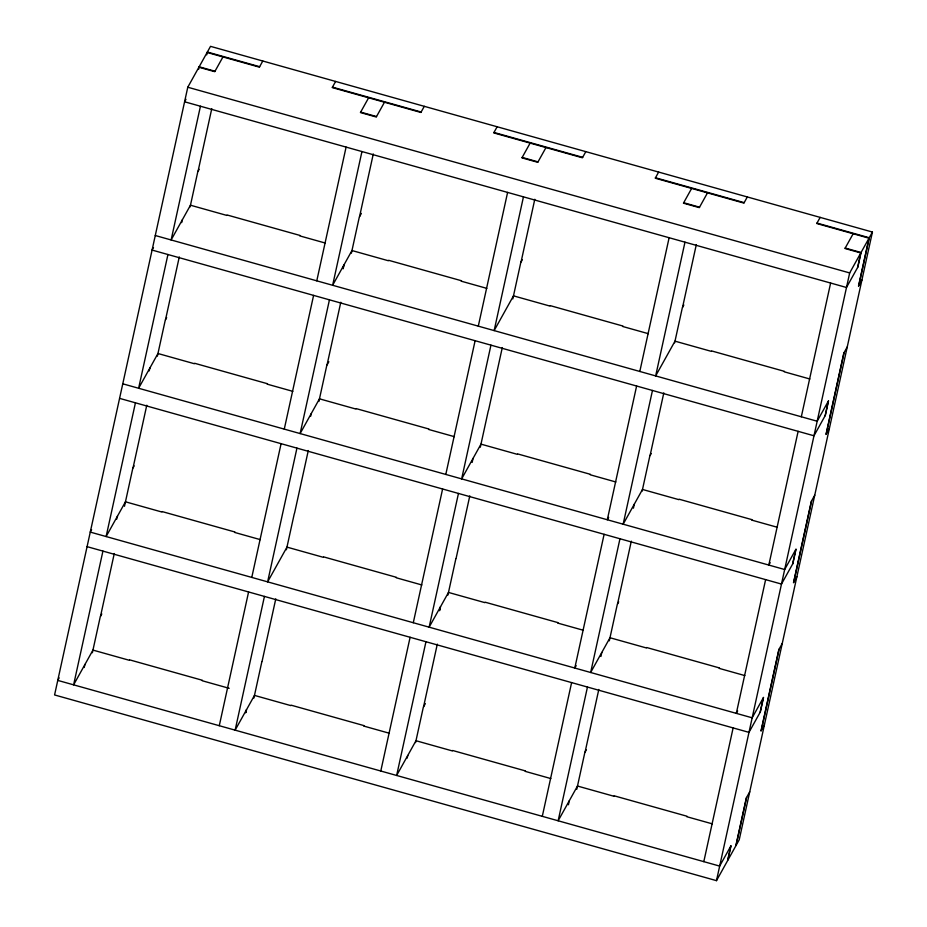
<?xml version="1.0" encoding="UTF-8"?>
<svg xmlns="http://www.w3.org/2000/svg" width="927" height="927" viewBox="0 0 927 927"><rect width="100%" height="100%" fill="white"/><g stroke="black" fill="none" stroke-linecap="round" stroke-linejoin="round"><path stroke-width="1.39" d="M222.967 56.929L214.751 71.68L198.899 67.231L187.775 87.231L54.577 694.949L716.478 880.65L727.602 860.65L730.789 846.096M198.575 69.432L199.154 66.79L207.115 52.48L259.386 67.15L262.793 61.02M206.744 54.855L207.358 52.039L210.522 46.35L872.423 232.051L739.225 839.769L736.061 845.459L746.583 797.475M102.932 551.101L73.615 684.833L92.955 650.094L129.374 660.302M135.435 402.816L106.118 536.548L125.458 501.797L161.877 512.017M167.938 254.519L138.621 388.262L157.961 353.511L194.38 363.732M200.441 106.234L171.124 239.966L190.464 205.215L226.883 215.435M84.16 667.486L84.994 664.392M116.663 519.201L117.497 516.107M149.166 370.904L150 367.822M181.669 222.619L182.248 219.977M92.376 652.735L100.29 616.652L101.796 613.941M124.485 506.269L132.781 468.367L134.148 465.91M157.381 356.153L165.284 320.07L166.651 317.625M190.105 206.883L197.787 171.785L199.154 169.328M100.533 616.212L114.276 553.523M133.036 467.926L146.779 405.238M165.539 319.63L179.282 256.941M198.042 171.344L211.773 108.656M219.282 725.702L248.587 591.971M251.773 577.417L281.09 443.674M284.276 429.12L313.593 295.389M316.779 280.835L346.095 147.103M264.438 596.42L235.134 730.152L254.473 695.401L290.881 705.621M296.941 448.123L267.625 581.866L286.976 547.115L323.384 557.336M329.444 299.838L300.128 433.569L319.467 398.819L355.887 409.039M361.947 151.541L332.631 285.284L351.97 250.533L388.39 260.754M245.678 712.805L246.258 710.152M310.684 416.223L311.263 413.581M343.187 267.938L343.766 265.284M245.922 712.353L246.501 709.711M343.141 268.807L344.01 264.844M253.894 698.054L261.796 661.971M286.385 549.757L294.299 513.685M318.888 401.472L326.802 365.389L328.853 361.715M351.391 253.175L359.305 217.103L361.356 213.419M262.04 661.53L275.782 598.842M294.543 513.234L308.285 450.545M327.046 364.948L340.788 302.26M359.549 216.651L373.291 153.963M380.788 771.021L410.105 637.278M413.291 622.724L442.608 488.992M445.794 474.439L475.111 340.707M478.297 326.153L507.602 192.41M425.957 641.727L396.64 775.47L415.98 740.719L452.399 750.94M458.459 493.442L429.143 627.173L448.483 592.434L484.902 602.643M490.951 345.145L461.646 478.888L480.986 444.137L517.405 454.357M523.454 196.86L494.149 330.591L513.488 295.852L549.896 306.061M407.185 758.112L407.764 755.47M439.688 609.827L440.267 607.185M439.653 610.708L440.522 606.733M472.156 462.411L473.025 458.448M415.574 742.573L423.303 707.289L425.354 703.605M447.903 595.076L455.806 558.993M480.313 447.208L488.309 410.707M512.816 298.911L520.812 262.411L522.33 259.699M423.558 706.837L437.301 644.149M456.061 558.552L469.792 495.864M488.564 410.255L502.295 347.567M521.067 261.97L534.798 199.282M542.295 816.339L571.611 682.596M604.114 534.311L574.798 668.043L576.142 665.644M636.617 386.014L607.301 519.757L608.645 517.347M639.804 371.46L669.12 237.729M587.463 687.046L558.147 820.777L577.486 786.038L613.906 796.247M619.966 538.749L590.65 672.492L609.989 637.741L646.409 647.961M652.469 390.464L623.153 524.207L642.492 489.456L678.912 499.665M684.972 242.179L655.656 375.91L674.995 341.159L711.415 351.379M568.413 804.752L569.282 800.789M600.916 656.467L601.785 652.492M633.419 508.17L634.288 504.207M576.779 789.294L584.821 752.597L586.327 749.885M609.317 640.812L617.324 604.311L618.691 601.855M642.133 491.113L649.827 456.014L651.194 453.57M674.636 342.828L682.33 307.729L683.836 305.006M585.064 752.156L598.807 689.468M617.567 603.871L631.31 541.171M650.07 455.574L663.813 392.886M682.573 307.289L696.316 244.601M703.813 861.646L733.13 727.915M765.621 579.618L736.316 713.361L737.649 710.951M798.124 431.333L768.819 565.064L770.152 562.666M801.322 416.779L830.627 283.036M716.478 880.65L849.677 272.932L860.801 252.944L844.949 248.494L853.164 233.743M760.105 712.365L763.292 697.811M792.608 564.079L795.795 549.526M825.111 415.783L828.298 401.229M857.614 267.497L860.801 252.944M820.163 217.393L816.745 223.523L869.016 238.193L861.044 252.492L857.857 267.046L846.478 287.486L184.589 101.785L185.979 99.282M869.016 238.193L858.495 286.176L861.901 280.047M761.229 730.603L779.086 649.178M793.732 582.307L811.588 500.893M826.235 434.021L844.08 352.596M858.738 285.736L869.259 237.741L872.423 232.051M153.476 247.579L152.086 250.07L813.976 435.783L825.354 415.342L828.541 400.788L817.174 421.229L155.272 235.516M335.62 81.449L332.214 87.578L420.893 112.457L424.299 106.327M91.611 529.699L90.267 532.098L752.168 717.811L763.547 697.371L760.349 711.924L748.97 732.365L87.08 546.652M368.622 97.799L360.418 112.549L376.269 116.999L384.473 102.248M59.154 677.892L57.764 680.395L719.665 866.096L731.044 845.656L727.846 860.21L735.818 845.899L746.328 797.915L749.746 791.785M497.139 126.767L493.72 132.897L582.399 157.775L585.818 151.646M530.14 143.106L521.924 157.868L537.776 162.306L545.991 147.555M658.645 172.074L655.238 178.204L743.918 203.094L747.324 196.953M691.646 188.424L683.442 203.175L699.294 207.625L707.498 192.874M847.255 346.907L843.837 353.048L825.992 434.462L829.41 428.332M814.752 495.203L811.334 501.333L793.489 582.759L796.907 576.629M782.249 643.489L778.831 649.63L760.986 731.044L764.404 724.914M207.358 52.039L259.63 66.698M332.457 87.138L421.136 112.016M493.975 132.445L582.654 157.335M655.482 177.764L744.161 202.642M816.988 223.083L869.259 237.741M199.154 66.79L215.006 71.24M360.661 112.109L376.513 116.547M522.179 157.416L538.019 161.866M683.686 202.735L699.537 207.185M845.192 248.054L861.044 252.492M187.775 87.231L849.677 272.932M227.127 214.994L299.954 235.423M388.633 260.302L461.472 280.742M550.151 305.62L622.979 326.061M711.658 350.939L784.485 371.368M299.711 235.875L325.331 243.059M461.217 281.182L486.849 288.378M622.735 326.501L648.355 333.685M784.242 371.808L809.874 379.004M194.624 363.28L267.451 383.72M356.13 408.598L428.969 429.027M517.648 453.917L590.476 474.346M679.155 499.224L751.994 519.665M267.208 384.16L292.828 391.345M428.714 429.479L454.346 436.663M590.232 474.786L615.852 481.982M751.739 520.105L777.371 527.289M122.77 383.813L784.671 569.514L796.038 549.074L792.852 563.628L781.473 584.068L119.583 398.367M162.121 511.577L234.948 532.005M323.627 556.884L396.466 577.324M485.145 602.202L557.973 622.631M646.652 647.521L719.491 667.95M234.705 532.446L260.325 539.641M396.211 577.764L421.843 584.96M557.73 623.083L583.35 630.267M719.236 668.39L744.868 675.586M129.618 659.862L202.445 680.291M291.136 705.18L363.963 725.609M452.643 750.488L525.47 770.928M614.149 795.806L686.988 816.235M202.202 680.742L229.178 688.309M363.708 726.05L389.34 733.245M525.227 771.368L550.847 778.564M686.733 816.687L712.365 823.871"/></g></svg>
